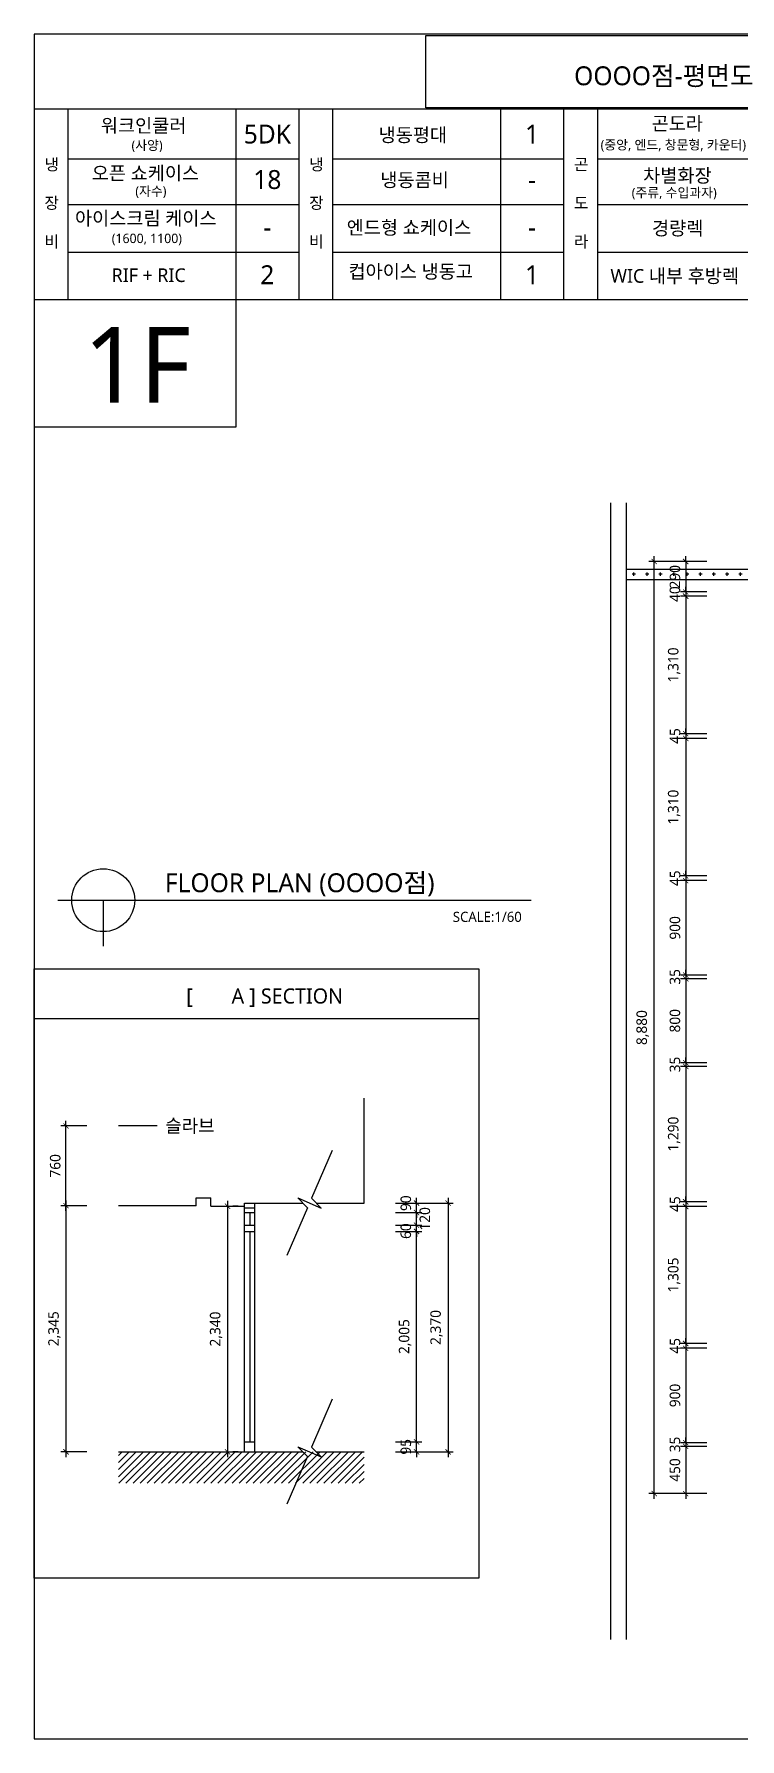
# Model space of a CAD drawing. Header units: millimetres. Extents: x 549809 to 574494, y -72589 to -46121.
# Drawn here: x 549809 to 556534, y -72589 to -56347 of the extents above; entities that cross this region are included whole.
import ezdxf
from ezdxf.enums import TextEntityAlignment as Align

# ---------------------------------------------------------------- set-up
doc = ezdxf.new("R2010")
doc.units = ezdxf.units.MM
for name, color, linetype in [('DIM', 7, 'Continuous'), ('HATCH', 6, 'Continuous'), ('layout', 2, 'Continuous'), ('OUT', 4, 'Continuous'), ('SHEET', 6, 'Continuous'), ('STL', 7, 'Continuous'), ('TXT', 7, 'Continuous'), ('WALL', 2, 'Continuous'), ('WIN', 4, 'Continuous'), ('목공', 3, 'Continuous')]:
    doc.layers.add(name, color=color, linetype=linetype)
doc.styles.get("Standard").update_dxf_attribs({"font": 'malgun.ttf'})
doc.styles.add('맑은고딕', font='malgun.ttf')
doc.dimstyles.new('DIM_기본(50)', dxfattribs={"dimscale": 50, "dimtxt": 2, "dimasz": 1, "dimexe": 1, "dimexo": 2, "dimgap": 1, "dimtad": 1, "dimtoh": 1, "dimdec": 0, "dimzin": 0, "dimdsep": 46, "dimlunit": 6, "dimtxsty": '맑은고딕', "dimblk": 'ARCHTICK', "dimcen": 1, "dimdle": 1, "dimclrd": 1, "dimclre": 1, "dimclrt": 7, "dimadec": 0, "dimazin": 0, "dimtfac": 1, "dimtdec": 0, "dimtix": 1, "dimtmove": 2, "dimatfit": 3, "dimldrblk": 'ARCHTICK', "dimfxl": 1, "dimtolj": 1, "dimtzin": 0, "dimlwd": -1, "dimlwe": -1, "dimarcsym": 0})

# ---------------------------------------------------------------- blocks, each defined once
blk = doc.blocks.new('도면FORM(50)_1')
at = {"layer": 'SHEET', "color": 7}
for p, q in [((235800, -84271), (215289, -84271)), ((227900, -84867), (215289, -84867)), ((215558, -84867), (215558, -86379)), ((216891, -84867), (216891, -86379)), ((217391, -84867), (217391, -86379)), ((217659, -84867), (217659, -86379)), ((218993, -84867), (218993, -86379)), ((218993, -84867), (218993, -86379)), ((219493, -84867), (219493, -86379)), ((219761, -84867), (219761, -86379)), ((215558, -85262), (217391, -85262)), ((217659, -85262), (219493, -85262)), ((219761, -85262), (220595, -85262)), ((219761, -85262), (221595, -85262)), ((215558, -85623), (217391, -85623)), ((217659, -85623), (219493, -85623)), ((219761, -85623), (220595, -85623)), ((219761, -85623), (221595, -85623)), ((215558, -86001), (217391, -86001)), ((217659, -86001), (219493, -86001)), ((219761, -86001), (220595, -86001)), ((219761, -86001), (221595, -86001)), ((215289, -86379), (232097, -86379)), ((216891, -86379), (216891, -87392)), ((216891, -87392), (215289, -87392))]:
    blk.add_line(p, q, dxfattribs=at)
at = {"layer": 'SHEET', "color": 7, "lineweight": 30}
for p, q in [((215289, -84271), (215289, -97806)), ((215289, -97806), (235800, -97806))]:
    blk.add_line(p, q, dxfattribs=at)
at = {"layer": 'SHEET', "color": 7}
blk.add_lwpolyline([(218399, -84283), (221084, -84283), (221084, -84855), (218399, -84855)], close=True, dxfattribs=at)
at = {"layer": 'SHEET', "color": 7, "style": '맑은고딕'}
for s, height, p in [('워크인쿨러', 108.3, (215819, -85051)), ('곤도라', 108.3, (220192, -85034)), ('냉동평대', 108.3, (218024, -85126)), ('(중앙, 엔드, 창문형, 카운터)', 75, (219787, -85187)), ('오픈 쇼케이스', 108.3, (215747, -85429)), ('냉동콤비', 108.3, (218038, -85483)), ('차별화장', 108.3, (220125, -85448)), ('(주류, 수입과자)', 75, (220034, -85567)), ('엔드형 쇼케이스', 108.3, (217771, -85861)), ('경량렉', 108.3, (220195, -85867)), ('RIF + RIC', 108.3, (215905, -86239)), ('컵아이스 냉동고', 108.3, (217785, -86210)), ('WIC 내부 후방렉', 108.3, (219865, -86245))]:
    blk.add_text(s, height=height, dxfattribs=at).set_placement(p)
at = {"layer": 'SHEET', "color": 7, "attachment_point": 1, "style": '맑은고딕'}
for s, width, insert, char_height in [('(사양)', 1711.86, (216063, -85116), 75), ('냉\\P\\P장\\P\\P비', 228.81, (215371, -85260), 91.7), ('냉\\P\\P장\\P\\P비', 228.81, (217473, -85260), 91.7), ('곤\\P\\P도\\P\\P라', 228.81, (219575, -85260), 91.7), ('(자수)', 1711.86, (216093, -85480), 75), ('아이스크림 케이스', 1711.86, (215614, -85679), 108.3), ('(1600, 1100)', 1711.86, (215906, -85855), 75)]:
    blk.add_mtext_dynamic_manual_height_columns(s, width=width, gutter_width=4168, heights=[0], dxfattribs=dict(at, insert=insert, char_height=char_height))
blk = doc.blocks.new('_ArchTick')
at = {"color": 0, "linetype": 'ByBlock', "const_width": 0.15}
blk.add_lwpolyline([(-0.5, -0.5), (0.5, 0.5)], dxfattribs=at)
blk = doc.blocks.new('*D86')
at = {"layer": 'Defpoints', "color": 0, "transparency": 16777216}
for p in [(556317, -61372), (556017, -61662), (556317, -61662)]:
    blk.add_point(p, dxfattribs=at)
at = {"layer": 'DIM', "color": 1, "transparency": 16777216}
for p, q in [((556217, -61372), (555967, -61372)), ((556017, -61372), (556017, -61322)), ((556017, -61372), (556017, -61662)), ((556217, -61662), (555967, -61662)), ((556017, -61662), (556017, -61712))]:
    blk.add_line(p, q, dxfattribs=at)
at = {"layer": 'DIM', "color": 1, "transparency": 16777216, "xscale": 50, "yscale": 50, "zscale": 50}
for p, rotation in [((556017, -61372), 270), ((556017, -61662), 90)]:
    blk.add_blockref('_ArchTick', p, dxfattribs=dict(at, rotation=rotation))
at = {"layer": 'DIM', "color": 7, "transparency": 16777216, "insert": (555915, -61517), "char_height": 100, "attachment_point": 5, "rotation": 90, "style": '맑은고딕'}
blk.add_mtext('\\A1;290', dxfattribs=at)
blk = doc.blocks.new('*D87')
at = {"layer": 'Defpoints', "color": 0, "transparency": 16777216}
for p in [(556017, -61702), (556317, -61662), (556317, -61702)]:
    blk.add_point(p, dxfattribs=at)
at = {"layer": 'DIM', "color": 1, "transparency": 16777216}
for p, q in [((556217, -61662), (555967, -61662)), ((556217, -61702), (555967, -61702)), ((556017, -61662), (556017, -61612)), ((556017, -61662), (556017, -61702)), ((556017, -61702), (556017, -61752))]:
    blk.add_line(p, q, dxfattribs=at)
at = {"layer": 'DIM', "color": 1, "transparency": 16777216, "xscale": 50, "yscale": 50, "zscale": 50}
for p, rotation in [((556017, -61662), 270), ((556017, -61702), 90)]:
    blk.add_blockref('_ArchTick', p, dxfattribs=dict(at, rotation=rotation))
at = {"layer": 'DIM', "color": 7, "transparency": 16777216, "insert": (555915, -61682), "char_height": 100, "attachment_point": 5, "rotation": 90, "style": '맑은고딕'}
blk.add_mtext('\\A1;40', dxfattribs=at)
blk = doc.blocks.new('*D88')
at = {"layer": 'Defpoints', "color": 0, "transparency": 16777216}
for p in [(556317, -61702), (556017, -63012), (556317, -63012)]:
    blk.add_point(p, dxfattribs=at)
at = {"layer": 'DIM', "color": 1, "transparency": 16777216}
for p, q in [((556217, -61702), (555967, -61702)), ((556017, -61652), (556017, -63062)), ((556217, -63012), (555967, -63012))]:
    blk.add_line(p, q, dxfattribs=at)
at = {"layer": 'DIM', "color": 1, "transparency": 16777216, "xscale": 50, "yscale": 50, "zscale": 50}
for p, rotation in [((556017, -61702), 90), ((556017, -63012), 270)]:
    blk.add_blockref('_ArchTick', p, dxfattribs=dict(at, rotation=rotation))
at = {"layer": 'DIM', "color": 7, "transparency": 16777216, "insert": (555907, -62357), "char_height": 100, "attachment_point": 5, "rotation": 90, "style": '맑은고딕'}
blk.add_mtext('\\A1;1,310', dxfattribs=at)
blk = doc.blocks.new('*D89')
at = {"layer": 'Defpoints', "color": 0, "transparency": 16777216}
for p in [(556317, -63012), (556017, -63057), (556317, -63057)]:
    blk.add_point(p, dxfattribs=at)
at = {"layer": 'DIM', "color": 1, "transparency": 16777216}
for p, q in [((556217, -63012), (555967, -63012)), ((556017, -63012), (556017, -62962)), ((556017, -63012), (556017, -63057)), ((556217, -63057), (555967, -63057)), ((556017, -63057), (556017, -63107))]:
    blk.add_line(p, q, dxfattribs=at)
at = {"layer": 'DIM', "color": 1, "transparency": 16777216, "xscale": 50, "yscale": 50, "zscale": 50}
for p, rotation in [((556017, -63012), 270), ((556017, -63057), 90)]:
    blk.add_blockref('_ArchTick', p, dxfattribs=dict(at, rotation=rotation))
at = {"layer": 'DIM', "color": 7, "transparency": 16777216, "insert": (555916, -63034), "char_height": 100, "attachment_point": 5, "rotation": 90, "style": '맑은고딕'}
blk.add_mtext('\\A1;45', dxfattribs=at)
blk = doc.blocks.new('*D90')
at = {"layer": 'Defpoints', "color": 0, "transparency": 16777216}
for p in [(556317, -63057), (556017, -64367), (556317, -64367)]:
    blk.add_point(p, dxfattribs=at)
at = {"layer": 'DIM', "color": 1, "transparency": 16777216}
for p, q in [((556017, -63007), (556017, -64417)), ((556217, -63057), (555967, -63057)), ((556217, -64367), (555967, -64367))]:
    blk.add_line(p, q, dxfattribs=at)
at = {"layer": 'DIM', "color": 1, "transparency": 16777216, "xscale": 50, "yscale": 50, "zscale": 50}
for p, rotation in [((556017, -63057), 90), ((556017, -64367), 270)]:
    blk.add_blockref('_ArchTick', p, dxfattribs=dict(at, rotation=rotation))
at = {"layer": 'DIM', "color": 7, "transparency": 16777216, "insert": (555907, -63712), "char_height": 100, "attachment_point": 5, "rotation": 90, "style": '맑은고딕'}
blk.add_mtext('\\A1;1,310', dxfattribs=at)
blk = doc.blocks.new('*D91')
at = {"layer": 'Defpoints', "color": 0, "transparency": 16777216}
for p in [(556017, -64412), (556317, -64367), (556317, -64412)]:
    blk.add_point(p, dxfattribs=at)
at = {"layer": 'DIM', "color": 1, "transparency": 16777216}
for p, q in [((556017, -64367), (556017, -64317)), ((556217, -64367), (555967, -64367)), ((556217, -64412), (555967, -64412)), ((556017, -64367), (556017, -64412)), ((556017, -64412), (556017, -64462))]:
    blk.add_line(p, q, dxfattribs=at)
at = {"layer": 'DIM', "color": 1, "transparency": 16777216, "xscale": 50, "yscale": 50, "zscale": 50}
for p, rotation in [((556017, -64367), 270), ((556017, -64412), 90)]:
    blk.add_blockref('_ArchTick', p, dxfattribs=dict(at, rotation=rotation))
at = {"layer": 'DIM', "color": 7, "transparency": 16777216, "insert": (555916, -64389), "char_height": 100, "attachment_point": 5, "rotation": 90, "style": '맑은고딕'}
blk.add_mtext('\\A1;45', dxfattribs=at)
blk = doc.blocks.new('*D92')
at = {"layer": 'Defpoints', "color": 0, "transparency": 16777216}
for p in [(556317, -64412), (556017, -65312), (556317, -65312)]:
    blk.add_point(p, dxfattribs=at)
at = {"layer": 'DIM', "color": 1, "transparency": 16777216}
for p, q in [((556217, -64412), (555967, -64412)), ((556017, -64362), (556017, -65362)), ((556217, -65312), (555967, -65312))]:
    blk.add_line(p, q, dxfattribs=at)
at = {"layer": 'DIM', "color": 1, "transparency": 16777216, "xscale": 50, "yscale": 50, "zscale": 50}
for p, rotation in [((556017, -64412), 90), ((556017, -65312), 270)]:
    blk.add_blockref('_ArchTick', p, dxfattribs=dict(at, rotation=rotation))
at = {"layer": 'DIM', "color": 7, "transparency": 16777216, "insert": (555915, -64862), "char_height": 100, "attachment_point": 5, "rotation": 90, "style": '맑은고딕'}
blk.add_mtext('\\A1;900', dxfattribs=at)
blk = doc.blocks.new('*D93')
at = {"layer": 'Defpoints', "color": 0, "transparency": 16777216}
for p in [(556017, -65347), (556317, -65312), (556317, -65347)]:
    blk.add_point(p, dxfattribs=at)
at = {"layer": 'DIM', "color": 1, "transparency": 16777216}
for p, q in [((556017, -65312), (556017, -65262)), ((556217, -65312), (555967, -65312)), ((556217, -65347), (555967, -65347)), ((556017, -65312), (556017, -65347)), ((556017, -65347), (556017, -65397))]:
    blk.add_line(p, q, dxfattribs=at)
at = {"layer": 'DIM', "color": 1, "transparency": 16777216, "xscale": 50, "yscale": 50, "zscale": 50}
for p, rotation in [((556017, -65312), 270), ((556017, -65347), 90)]:
    blk.add_blockref('_ArchTick', p, dxfattribs=dict(at, rotation=rotation))
at = {"layer": 'DIM', "color": 7, "transparency": 16777216, "insert": (555915, -65329), "char_height": 100, "attachment_point": 5, "rotation": 90, "style": '맑은고딕'}
blk.add_mtext('\\A1;35', dxfattribs=at)
blk = doc.blocks.new('*D94')
at = {"layer": 'Defpoints', "color": 0, "transparency": 16777216}
for p in [(556317, -65347), (556017, -66147), (556317, -66147)]:
    blk.add_point(p, dxfattribs=at)
at = {"layer": 'DIM', "color": 1, "transparency": 16777216}
for p, q in [((556217, -65347), (555967, -65347)), ((556017, -65297), (556017, -66197)), ((556217, -66147), (555967, -66147))]:
    blk.add_line(p, q, dxfattribs=at)
at = {"layer": 'DIM', "color": 1, "transparency": 16777216, "xscale": 50, "yscale": 50, "zscale": 50}
for p, rotation in [((556017, -65347), 90), ((556017, -66147), 270)]:
    blk.add_blockref('_ArchTick', p, dxfattribs=dict(at, rotation=rotation))
at = {"layer": 'DIM', "color": 7, "transparency": 16777216, "insert": (555915, -65747), "char_height": 100, "attachment_point": 5, "rotation": 90, "style": '맑은고딕'}
blk.add_mtext('\\A1;800', dxfattribs=at)
blk = doc.blocks.new('*D95')
at = {"layer": 'Defpoints', "color": 0, "transparency": 16777216}
for p in [(556017, -66182), (556317, -66147), (556317, -66182)]:
    blk.add_point(p, dxfattribs=at)
at = {"layer": 'DIM', "color": 1, "transparency": 16777216}
for p, q in [((556017, -66147), (556017, -66097)), ((556217, -66147), (555967, -66147)), ((556217, -66182), (555967, -66182)), ((556017, -66147), (556017, -66182)), ((556017, -66182), (556017, -66232))]:
    blk.add_line(p, q, dxfattribs=at)
at = {"layer": 'DIM', "color": 1, "transparency": 16777216, "xscale": 50, "yscale": 50, "zscale": 50}
for p, rotation in [((556017, -66147), 270), ((556017, -66182), 90)]:
    blk.add_blockref('_ArchTick', p, dxfattribs=dict(at, rotation=rotation))
at = {"layer": 'DIM', "color": 7, "transparency": 16777216, "insert": (555915, -66164), "char_height": 100, "attachment_point": 5, "rotation": 90, "style": '맑은고딕'}
blk.add_mtext('\\A1;35', dxfattribs=at)
blk = doc.blocks.new('*D96')
at = {"layer": 'Defpoints', "color": 0, "transparency": 16777216}
for p in [(556317, -66182), (556017, -67472), (556317, -67472)]:
    blk.add_point(p, dxfattribs=at)
at = {"layer": 'DIM', "color": 1, "transparency": 16777216}
for p, q in [((556217, -66182), (555967, -66182)), ((556017, -66132), (556017, -67522)), ((556217, -67472), (555967, -67472))]:
    blk.add_line(p, q, dxfattribs=at)
at = {"layer": 'DIM', "color": 1, "transparency": 16777216, "xscale": 50, "yscale": 50, "zscale": 50}
for p, rotation in [((556017, -66182), 90), ((556017, -67472), 270)]:
    blk.add_blockref('_ArchTick', p, dxfattribs=dict(at, rotation=rotation))
at = {"layer": 'DIM', "color": 7, "transparency": 16777216, "insert": (555907, -66827), "char_height": 100, "attachment_point": 5, "rotation": 90, "style": '맑은고딕'}
blk.add_mtext('\\A1;1,290', dxfattribs=at)
blk = doc.blocks.new('*D97')
at = {"layer": 'Defpoints', "color": 0, "transparency": 16777216}
for p in [(556017, -67517), (556317, -67472), (556317, -67517)]:
    blk.add_point(p, dxfattribs=at)
at = {"layer": 'DIM', "color": 1, "transparency": 16777216}
for p, q in [((556217, -67472), (555967, -67472)), ((556217, -67517), (555967, -67517)), ((556017, -67472), (556017, -67422)), ((556017, -67472), (556017, -67517)), ((556017, -67517), (556017, -67567))]:
    blk.add_line(p, q, dxfattribs=at)
at = {"layer": 'DIM', "color": 1, "transparency": 16777216, "xscale": 50, "yscale": 50, "zscale": 50}
for p, rotation in [((556017, -67472), 270), ((556017, -67517), 90)]:
    blk.add_blockref('_ArchTick', p, dxfattribs=dict(at, rotation=rotation))
at = {"layer": 'DIM', "color": 7, "transparency": 16777216, "insert": (555916, -67494), "char_height": 100, "attachment_point": 5, "rotation": 90, "style": '맑은고딕'}
blk.add_mtext('\\A1;45', dxfattribs=at)
blk = doc.blocks.new('*D98')
at = {"layer": 'Defpoints', "color": 0, "transparency": 16777216}
for p in [(556317, -67517), (556017, -68822), (556317, -68822)]:
    blk.add_point(p, dxfattribs=at)
at = {"layer": 'DIM', "color": 1, "transparency": 16777216}
for p, q in [((556217, -67517), (555967, -67517)), ((556017, -67467), (556017, -68872)), ((556217, -68822), (555967, -68822))]:
    blk.add_line(p, q, dxfattribs=at)
at = {"layer": 'DIM', "color": 1, "transparency": 16777216, "xscale": 50, "yscale": 50, "zscale": 50}
for p, rotation in [((556017, -67517), 90), ((556017, -68822), 270)]:
    blk.add_blockref('_ArchTick', p, dxfattribs=dict(at, rotation=rotation))
at = {"layer": 'DIM', "color": 7, "transparency": 16777216, "insert": (555907, -68169), "char_height": 100, "attachment_point": 5, "rotation": 90, "style": '맑은고딕'}
blk.add_mtext('\\A1;1,305', dxfattribs=at)
blk = doc.blocks.new('*D99')
at = {"layer": 'Defpoints', "color": 0, "transparency": 16777216}
for p in [(556317, -68822), (556017, -68867), (556317, -68867)]:
    blk.add_point(p, dxfattribs=at)
at = {"layer": 'DIM', "color": 1, "transparency": 16777216}
for p, q in [((556217, -68822), (555967, -68822)), ((556017, -68822), (556017, -68772)), ((556017, -68822), (556017, -68867)), ((556217, -68867), (555967, -68867)), ((556017, -68867), (556017, -68917))]:
    blk.add_line(p, q, dxfattribs=at)
at = {"layer": 'DIM', "color": 1, "transparency": 16777216, "xscale": 50, "yscale": 50, "zscale": 50}
for p, rotation in [((556017, -68822), 270), ((556017, -68867), 90)]:
    blk.add_blockref('_ArchTick', p, dxfattribs=dict(at, rotation=rotation))
at = {"layer": 'DIM', "color": 7, "transparency": 16777216, "insert": (555916, -68844), "char_height": 100, "attachment_point": 5, "rotation": 90, "style": '맑은고딕'}
blk.add_mtext('\\A1;45', dxfattribs=at)
blk = doc.blocks.new('*D100')
at = {"layer": 'Defpoints', "color": 0, "transparency": 16777216}
for p in [(556317, -68867), (556017, -69767), (556317, -69767)]:
    blk.add_point(p, dxfattribs=at)
at = {"layer": 'DIM', "color": 1, "transparency": 16777216}
for p, q in [((556017, -68817), (556017, -69817)), ((556217, -68867), (555967, -68867)), ((556217, -69767), (555967, -69767))]:
    blk.add_line(p, q, dxfattribs=at)
at = {"layer": 'DIM', "color": 1, "transparency": 16777216, "xscale": 50, "yscale": 50, "zscale": 50}
for p, rotation in [((556017, -68867), 90), ((556017, -69767), 270)]:
    blk.add_blockref('_ArchTick', p, dxfattribs=dict(at, rotation=rotation))
at = {"layer": 'DIM', "color": 7, "transparency": 16777216, "insert": (555915, -69317), "char_height": 100, "attachment_point": 5, "rotation": 90, "style": '맑은고딕'}
blk.add_mtext('\\A1;900', dxfattribs=at)
blk = doc.blocks.new('*D101')
at = {"layer": 'Defpoints', "color": 0, "transparency": 16777216}
for p in [(556017, -69802), (556317, -69767), (556317, -69802)]:
    blk.add_point(p, dxfattribs=at)
at = {"layer": 'DIM', "color": 1, "transparency": 16777216}
for p, q in [((556217, -69767), (555967, -69767)), ((556217, -69802), (555967, -69802)), ((556017, -69767), (556017, -69717)), ((556017, -69767), (556017, -69802)), ((556017, -69802), (556017, -69852))]:
    blk.add_line(p, q, dxfattribs=at)
at = {"layer": 'DIM', "color": 1, "transparency": 16777216, "xscale": 50, "yscale": 50, "zscale": 50}
for p, rotation in [((556017, -69767), 270), ((556017, -69802), 90)]:
    blk.add_blockref('_ArchTick', p, dxfattribs=dict(at, rotation=rotation))
at = {"layer": 'DIM', "color": 7, "transparency": 16777216, "insert": (555915, -69784), "char_height": 100, "attachment_point": 5, "rotation": 90, "style": '맑은고딕'}
blk.add_mtext('\\A1;35', dxfattribs=at)
blk = doc.blocks.new('*D102')
at = {"layer": 'Defpoints', "color": 0, "transparency": 16777216}
for p in [(556317, -69802), (556017, -70252), (556317, -70252)]:
    blk.add_point(p, dxfattribs=at)
at = {"layer": 'DIM', "color": 1, "transparency": 16777216}
for p, q in [((556217, -69802), (555967, -69802)), ((556017, -69752), (556017, -70302)), ((556217, -70252), (555967, -70252))]:
    blk.add_line(p, q, dxfattribs=at)
at = {"layer": 'DIM', "color": 1, "transparency": 16777216, "xscale": 50, "yscale": 50, "zscale": 50}
for p, rotation in [((556017, -69802), 90), ((556017, -70252), 270)]:
    blk.add_blockref('_ArchTick', p, dxfattribs=dict(at, rotation=rotation))
at = {"layer": 'DIM', "color": 7, "transparency": 16777216, "insert": (555915, -70027), "char_height": 100, "attachment_point": 5, "rotation": 90, "style": '맑은고딕'}
blk.add_mtext('\\A1;450', dxfattribs=at)
blk = doc.blocks.new('*D103')
at = {"layer": 'Defpoints', "color": 0, "transparency": 16777216}
for p in [(555717, -61372), (556317, -61372), (556317, -70252)]:
    blk.add_point(p, dxfattribs=at)
at = {"layer": 'DIM', "color": 1, "transparency": 16777216}
for p, q in [((556217, -61372), (555667, -61372)), ((555717, -70302), (555717, -61322)), ((556217, -70252), (555667, -70252))]:
    blk.add_line(p, q, dxfattribs=at)
at = {"layer": 'DIM', "color": 1, "transparency": 16777216, "xscale": 50, "yscale": 50, "zscale": 50}
for p, rotation in [((555717, -61372), 90), ((555717, -70252), 270)]:
    blk.add_blockref('_ArchTick', p, dxfattribs=dict(at, rotation=rotation))
at = {"layer": 'DIM', "color": 7, "transparency": 16777216, "insert": (555607, -65812), "char_height": 100, "attachment_point": 5, "rotation": 90, "style": '맑은고딕'}
blk.add_mtext('\\A1;8,880', dxfattribs=at)
blk = doc.blocks.new('*D6')
at = {"layer": 'Defpoints', "color": 0, "transparency": 16777216}
for p in [(522800, -77317), (522500, -79662), (522800, -79662)]:
    blk.add_point(p, dxfattribs=at)
at = {"layer": 'DIM', "color": 1, "transparency": 16777216}
for p, q in [((522500, -77267), (522500, -79712)), ((522700, -77317), (522450, -77317)), ((522700, -79662), (522450, -79662))]:
    blk.add_line(p, q, dxfattribs=at)
at = {"layer": 'DIM', "color": 1, "transparency": 16777216, "xscale": 50, "yscale": 50, "zscale": 50}
for p, rotation in [((522500, -77317), 90), ((522500, -79662), 270)]:
    blk.add_blockref('_ArchTick', p, dxfattribs=dict(at, rotation=rotation))
at = {"layer": 'DIM', "color": 7, "transparency": 16777216, "insert": (522390, -78489), "char_height": 100, "attachment_point": 5, "rotation": 90, "style": '맑은고딕'}
blk.add_mtext('\\A1;2,345', dxfattribs=at)
blk = doc.blocks.new('*D7')
at = {"layer": 'Defpoints', "color": 0, "transparency": 16777216}
for p in [(525540, -77292), (525540, -79662), (526140, -79662)]:
    blk.add_point(p, dxfattribs=at)
at = {"layer": 'DIM', "color": 1, "transparency": 16777216}
for p, q in [((525640, -77292), (526190, -77292)), ((526140, -77242), (526140, -79712)), ((525640, -79662), (526190, -79662))]:
    blk.add_line(p, q, dxfattribs=at)
at = {"layer": 'DIM', "color": 1, "transparency": 16777216, "xscale": 50, "yscale": 50, "zscale": 50}
for p, rotation in [((526140, -77292), 90), ((526140, -79662), 270)]:
    blk.add_blockref('_ArchTick', p, dxfattribs=dict(at, rotation=rotation))
at = {"layer": 'DIM', "color": 7, "transparency": 16777216, "insert": (526030, -78477), "char_height": 100, "attachment_point": 5, "rotation": 90, "style": '맑은고딕'}
blk.add_mtext('\\A1;2,370', dxfattribs=at)
blk = doc.blocks.new('*D8')
at = {"layer": 'Defpoints', "color": 0, "transparency": 16777216}
for p in [(525540, -79567), (525840, -79567), (525540, -79662)]:
    blk.add_point(p, dxfattribs=at)
at = {"layer": 'DIM', "color": 1, "transparency": 16777216}
for p, q in [((525640, -79567), (525890, -79567)), ((525840, -79567), (525840, -79517)), ((525840, -79662), (525840, -79567)), ((525640, -79662), (525890, -79662)), ((525840, -79662), (525840, -79712))]:
    blk.add_line(p, q, dxfattribs=at)
at = {"layer": 'DIM', "color": 1, "transparency": 16777216, "xscale": 50, "yscale": 50, "zscale": 50}
for p, rotation in [((525840, -79567), 270), ((525840, -79662), 90)]:
    blk.add_blockref('_ArchTick', p, dxfattribs=dict(at, rotation=rotation))
at = {"layer": 'DIM', "color": 7, "transparency": 16777216, "insert": (525738, -79614), "char_height": 100, "attachment_point": 5, "rotation": 90, "style": '맑은고딕'}
blk.add_mtext('\\A1;95', dxfattribs=at)
blk = doc.blocks.new('*D9')
at = {"layer": 'Defpoints', "color": 0, "transparency": 16777216}
for p in [(525540, -77562), (525840, -77562), (525540, -79567)]:
    blk.add_point(p, dxfattribs=at)
at = {"layer": 'DIM', "color": 1, "transparency": 16777216}
for p, q in [((525640, -77562), (525890, -77562)), ((525840, -79617), (525840, -77512)), ((525640, -79567), (525890, -79567))]:
    blk.add_line(p, q, dxfattribs=at)
at = {"layer": 'DIM', "color": 1, "transparency": 16777216, "xscale": 50, "yscale": 50, "zscale": 50}
for p, rotation in [((525840, -77562), 90), ((525840, -79567), 270)]:
    blk.add_blockref('_ArchTick', p, dxfattribs=dict(at, rotation=rotation))
at = {"layer": 'DIM', "color": 7, "transparency": 16777216, "insert": (525730, -78564), "char_height": 100, "attachment_point": 5, "rotation": 90, "style": '맑은고딕'}
blk.add_mtext('\\A1;2,005', dxfattribs=at)
blk = doc.blocks.new('*D10')
at = {"layer": 'Defpoints', "color": 0, "transparency": 16777216}
for p in [(525540, -77502), (525540, -77562), (525840, -77502)]:
    blk.add_point(p, dxfattribs=at)
at = {"layer": 'DIM', "color": 1, "transparency": 16777216}
for p, q in [((525840, -77502), (525840, -77452)), ((525640, -77502), (525890, -77502)), ((525640, -77562), (525890, -77562)), ((525840, -77562), (525840, -77502)), ((525840, -77562), (525840, -77612))]:
    blk.add_line(p, q, dxfattribs=at)
at = {"layer": 'DIM', "color": 1, "transparency": 16777216, "xscale": 50, "yscale": 50, "zscale": 50}
for p, rotation in [((525840, -77502), 270), ((525840, -77562), 90)]:
    blk.add_blockref('_ArchTick', p, dxfattribs=dict(at, rotation=rotation))
at = {"layer": 'DIM', "color": 7, "transparency": 16777216, "insert": (525738, -77559), "char_height": 100, "attachment_point": 5, "rotation": 90, "style": '맑은고딕'}
blk.add_mtext('\\A1;60', dxfattribs=at)
blk = doc.blocks.new('*D11')
at = {"layer": 'Defpoints', "color": 0, "transparency": 16777216}
for p in [(525540, -77382), (525840, -77382), (525540, -77502)]:
    blk.add_point(p, dxfattribs=at)
at = {"layer": 'DIM', "color": 1, "transparency": 16777216}
for p, q in [((525640, -77382), (525890, -77382)), ((525840, -77552), (525840, -77332)), ((525640, -77502), (525890, -77502))]:
    blk.add_line(p, q, dxfattribs=at)
at = {"layer": 'DIM', "color": 1, "transparency": 16777216, "xscale": 50, "yscale": 50, "zscale": 50}
for p, rotation in [((525840, -77382), 90), ((525840, -77502), 270)]:
    blk.add_blockref('_ArchTick', p, dxfattribs=dict(at, rotation=rotation))
at = {"layer": 'DIM', "color": 7, "transparency": 16777216, "insert": (525919, -77442), "char_height": 100, "attachment_point": 5, "rotation": 90, "style": '맑은고딕'}
blk.add_mtext('\\A1;120', dxfattribs=at)
blk = doc.blocks.new('*D12')
at = {"layer": 'Defpoints', "color": 0, "transparency": 16777216}
for p in [(525540, -77292), (525840, -77292), (525540, -77382)]:
    blk.add_point(p, dxfattribs=at)
at = {"layer": 'DIM', "color": 1, "transparency": 16777216}
for p, q in [((525640, -77292), (525890, -77292)), ((525840, -77292), (525840, -77242)), ((525840, -77382), (525840, -77292)), ((525640, -77382), (525890, -77382)), ((525840, -77382), (525840, -77432))]:
    blk.add_line(p, q, dxfattribs=at)
at = {"layer": 'DIM', "color": 1, "transparency": 16777216, "xscale": 50, "yscale": 50, "zscale": 50}
for p, rotation in [((525840, -77292), 270), ((525840, -77382), 90)]:
    blk.add_blockref('_ArchTick', p, dxfattribs=dict(at, rotation=rotation))
at = {"layer": 'DIM', "color": 7, "transparency": 16777216, "insert": (525738, -77293), "char_height": 100, "attachment_point": 5, "rotation": 90, "style": '맑은고딕'}
blk.add_mtext('\\A1;90', dxfattribs=at)
blk = doc.blocks.new('*D13')
at = {"layer": 'Defpoints', "color": 0, "transparency": 16777216}
for p in [(524040, -77322), (524040, -79662), (524040, -79662)]:
    blk.add_point(p, dxfattribs=at)
at = {"layer": 'DIM', "color": 1, "transparency": 16777216}
for p, q in [((524040, -77272), (524040, -79712)), ((524140, -77322), (524090, -77322)), ((524140, -79662), (524090, -79662))]:
    blk.add_line(p, q, dxfattribs=at)
at = {"layer": 'DIM', "color": 1, "transparency": 16777216, "xscale": 50, "yscale": 50, "zscale": 50}
for p, rotation in [((524040, -77322), 90), ((524040, -79662), 270)]:
    blk.add_blockref('_ArchTick', p, dxfattribs=dict(at, rotation=rotation))
at = {"layer": 'DIM', "color": 7, "transparency": 16777216, "insert": (523930, -78492), "char_height": 100, "attachment_point": 5, "rotation": 90, "style": '맑은고딕'}
blk.add_mtext('\\A1;2,340', dxfattribs=at)
blk = doc.blocks.new('*D14')
at = {"layer": 'Defpoints', "color": 0, "transparency": 16777216}
for p in [(522500, -76557), (522800, -76557), (522800, -77317)]:
    blk.add_point(p, dxfattribs=at)
at = {"layer": 'DIM', "color": 1, "transparency": 16777216}
for p, q in [((522700, -76557), (522450, -76557)), ((522500, -77367), (522500, -76507)), ((522700, -77317), (522450, -77317))]:
    blk.add_line(p, q, dxfattribs=at)
at = {"layer": 'DIM', "color": 1, "transparency": 16777216, "xscale": 50, "yscale": 50, "zscale": 50}
for p, rotation in [((522500, -76557), 90), ((522500, -77317), 270)]:
    blk.add_blockref('_ArchTick', p, dxfattribs=dict(at, rotation=rotation))
at = {"layer": 'DIM', "color": 7, "transparency": 16777216, "insert": (522398, -76937), "char_height": 100, "attachment_point": 5, "rotation": 90, "style": '맑은고딕'}
blk.add_mtext('\\A1;760', dxfattribs=at)
blk = doc.blocks.new('AAAAAAAAAAAAAAAAASEC')
at = {"layer": 'HATCH'}
h = blk.add_hatch(dxfattribs=at)
h.set_pattern_fill('ANSI31', color=8, scale=15)
h.set_pattern_definition([(45, (-8487.114, 18195.7), (-33.6759605, 33.6759605), [])])
h.paths.add_polyline_path([(525340, -79661.5), (523000, -79661.5), (523000, -79961.5), (525340, -79961.5)])
at = {"layer": 'OUT'}
for p, q in [((525036.3, -76791.5), (524839.5, -77246.5)), ((524800.5, -77336.5), (524707.6, -77242.9)), ((524707.6, -77242.9), (524932.4, -77340.1)), ((524932.4, -77340.1), (524839.5, -77246.5)), ((524800.5, -77336.5), (524603.7, -77791.5)), ((525036.3, -79161.5), (524839.5, -79616.5)), ((524800.5, -79706.5), (524603.7, -80161.5)), ((524800.5, -79706.5), (524707.6, -79612.9)), ((524707.6, -79612.9), (524932.4, -79710.1)), ((524932.4, -79710.1), (524839.5, -79616.5))]:
    blk.add_line(p, q, dxfattribs=at)
at = {"layer": 'SHEET', "color": 7}
blk.add_line((522196.2, -75534.6), (526432, -75534.6), dxfattribs=at)
blk.add_lwpolyline([(522196.2, -75060.4), (526432, -75060.4), (526432, -80866.7), (522196.2, -80866.7)], close=True, dxfattribs=at)
at = {"layer": 'STL'}
for p, q in [((523740, -77241.5), (523880, -77241.5)), ((523740, -77316.5), (523740, -77241.5))]:
    blk.add_line(p, q, dxfattribs=at)
at = {"layer": 'WALL'}
for p, q in [((525340, -77291.5), (525340, -76291.5)), ((523370, -76556.5), (523000, -76556.5)), ((523880, -77321.5), (523880, -77241.5)), ((524200, -77291.5), (524300, -77291.5)), ((524300, -77291.5), (524755.9, -77291.5)), ((524884.1, -77291.5), (525340, -77291.5)), ((523880, -77321.5), (524200, -77321.5)), ((523000, -79661.5), (524755.9, -79661.5)), ((524884.1, -79661.5), (525340, -79661.5))]:
    blk.add_line(p, q, dxfattribs=at)
at = {"layer": 'WIN'}
for p, q in [((524200, -79661.5), (524200, -77291.5)), ((524300, -79661.5), (524300, -77291.5)), ((524200, -77336.5), (524300, -77336.5)), ((524200, -77381.5), (524300, -77381.5)), ((524250, -77381.5), (524250, -77501.5)), ((524200, -77501.5), (524300, -77501.5)), ((524200, -77561.5), (524300, -77561.5)), ((524250, -77561.5), (524250, -79566.5)), ((524200, -79566.5), (524300, -79566.5))]:
    blk.add_line(p, q, dxfattribs=at)
at = {"layer": '목공'}
blk.add_line((523740, -77316.5), (523000, -77316.5), dxfattribs=at)
at = {"layer": 'SHEET', "color": 7, "insert": (523501.6, -75246.8), "char_height": 144, "width": 6572.88, "attachment_point": 1, "style": '맑은고딕'}
blk.add_mtext('\\pxi-1,l2,t4;[^IA ] SECTION', dxfattribs=at)
at = {"layer": 'TXT', "ltscale": 0.5}
blk.add_text('슬라브', height=125, dxfattribs=at).set_placement((523445.9, -76618.8))
at = {"layer": 'DIM'}
for base, p1, p2, picture, middle in [((522500, -76556.5), (522800, -77316.5), (522800, -76556.5), '*D14', (522398.3, -76936.5)), ((522500, -79661.5), (522800, -77316.5), (522800, -79661.5), '*D6', (522389.9, -78489)), ((524040, -79661.5), (524040, -77321.5), (524040, -79661.5), '*D13', (523929.9, -78491.5)), ((526140, -79661.5), (525540, -77291.5), (525540, -79661.5), '*D7', (526029.9, -78476.5)), ((525840, -77561.5), (525540, -79566.5), (525540, -77561.5), '*D9', (525729.9, -78564)), ((525840, -79566.5), (525540, -79661.5), (525540, -79566.5), '*D8', (525738.3, -79614))]:
    dim = blk.add_linear_dim(base=base, p1=p1, p2=p2, angle=90, dimstyle='DIM_기본(50)', dxfattribs=at)
    dim.commit()
    dim.dimension.update_dxf_attribs({"geometry": picture, "text_midpoint": middle})
for base, p1, p2, picture, middle in [((525840, -77291.5), (525540, -77381.5), (525540, -77291.5), '*D12', (525738.3, -77293.5)), ((525840, -77381.5), (525540, -77501.5), (525540, -77381.5), '*D11', (525919.3, -77441.5)), ((525840, -77501.5), (525540, -77561.5), (525540, -77501.5), '*D10', (525738.3, -77559.4))]:
    dim = blk.add_linear_dim(base=base, p1=p1, p2=p2, angle=90, dimstyle='DIM_기본(50)', dxfattribs=at)
    dim.commit()
    dim.dimension.update_dxf_attribs({"geometry": picture, "text_midpoint": middle, "dimtype": 128})

msp = doc.modelspace()

# ---------------------------------------------------------------- hatches: boundary and pattern name
at = {"layer": 'HATCH'}
h = msp.add_hatch(dxfattribs=at)
h.set_pattern_fill('CROSS', color=4, scale=10, angle=90)
h.set_pattern_definition([(90, (490818.035, -604750.56), (-63.5, 63.5), [31.75, -95.25]), (180, (490833.91, -604734.684), (-63.5, -63.5), [31.75, -95.25])])
h.paths.add_polyline_path([(555450.4, -61446.9), (555450.4, -61546.9), (556990.4, -61546.9), (556990.4, -61446.9)])

# ---------------------------------------------------------------- linework, layer by layer
at = {"layer": 'OUT', "color": 1}
for p, q in [((555300.4, -60811.9), (555300.4, -71641.9)), ((555450.4, -60811.9), (555450.4, -71641.9))]:
    msp.add_line(p, q, dxfattribs=at)
at = {"layer": 'SHEET', "color": 3}
for p, q in [((550037.1, -64598.4), (554544.2, -64598.4)), ((550468.6, -64598.4), (550468.6, -65034.9))]:
    msp.add_line(p, q, dxfattribs=at)
msp.add_circle((550468.6, -64598.4), 299.6, dxfattribs=at)
at = {"layer": 'STL'}
for p, q in [((556990.4, -61446.9), (555450.4, -61446.9)), ((556990.4, -61546.9), (555450.4, -61546.9))]:
    msp.add_line(p, q, dxfattribs=at)

# ---------------------------------------------------------------- block references
at = {"layer": 'layout', "color": 3, "xscale": 1.199999999995198, "yscale": 1.199999999995198, "zscale": 1.199999999995198}
msp.add_blockref('도면FORM(50)_1', (291462.4, 44778), dxfattribs=at)
at = {"layer": 'WALL'}
msp.add_blockref('AAAAAAAAAAAAAAAAASEC', (27613.3, 9807.9), dxfattribs=at)

# ---------------------------------------------------------------- texts
at = {"layer": 'SHEET', "color": 7, "style": '맑은고딕'}
msp.add_text('OOOO점-평면도', height=180, dxfattribs=at).set_placement((556665.7, -56834.3), align=Align.RIGHT)
for s, p in [('5DK', (552031.6, -57299.4)), ('1', (554553.8, -57299.4)), ('18', (552031.6, -57732.4)), ('-', (554553.8, -57732.4)), ('-', (552031.6, -58185.9)), ('-', (554553.8, -58185.9)), ('2', (552031.6, -58639.4)), ('1', (554553.8, -58639.4))]:
    msp.add_text(s, height=180, dxfattribs=at).set_placement(p, align=Align.MIDDLE_CENTER)
for s, height, p in [('1F', 720, (550280.7, -59857.7)), ('FLOOR PLAN (OOOO점)', 180, (551054.5, -64522.2)), ('SCALE:1/60', 96, (553798.6, -64805))]:
    msp.add_text(s, height=height, dxfattribs=at).set_placement(p)

# ---------------------------------------------------------------- dimensions: what is measured, and where the dimension line sits
at = {"layer": 'DIM'}
for base, p1, p2, picture, middle in [((555717, -61371.9), (556317, -70251.9), (556317, -61371.9), '*D103', (555607, -65811.9)), ((556017, -61661.9), (556317, -61371.9), (556317, -61661.9), '*D86', (555915.4, -61516.9)), ((556017, -63011.9), (556317, -61701.9), (556317, -63011.9), '*D88', (555906.7, -62356.9)), ((556017, -61701.9), (556317, -61661.9), (556317, -61701.9), '*D87', (555915.4, -61681.9)), ((556017, -64366.9), (556317, -63056.9), (556317, -64366.9), '*D90', (555906.7, -63711.9)), ((556017, -63056.9), (556317, -63011.9), (556317, -63056.9), '*D89', (555916.2, -63034.4)), ((556017, -64411.9), (556317, -64366.9), (556317, -64411.9), '*D91', (555916.2, -64389.4)), ((556017, -65311.9), (556317, -64411.9), (556317, -65311.9), '*D92', (555915.4, -64861.9)), ((556017, -65346.9), (556317, -65311.9), (556317, -65346.9), '*D93', (555915.4, -65329.4)), ((556017, -66146.9), (556317, -65346.9), (556317, -66146.9), '*D94', (555915.4, -65746.9)), ((556017, -66181.9), (556317, -66146.9), (556317, -66181.9), '*D95', (555915.4, -66164.4)), ((556017, -67471.9), (556317, -66181.9), (556317, -67471.9), '*D96', (555906.7, -66826.9)), ((556017, -68821.9), (556317, -67516.9), (556317, -68821.9), '*D98', (555906.7, -68169.4)), ((556017, -67516.9), (556317, -67471.9), (556317, -67516.9), '*D97', (555916.2, -67494.4)), ((556017, -69766.9), (556317, -68866.9), (556317, -69766.9), '*D100', (555915.4, -69316.9)), ((556017, -68866.9), (556317, -68821.9), (556317, -68866.9), '*D99', (555916.2, -68844.4)), ((556017, -69801.9), (556317, -69766.9), (556317, -69801.9), '*D101', (555915.4, -69784.4)), ((556017, -70251.9), (556317, -69801.9), (556317, -70251.9), '*D102', (555915.4, -70026.9))]:
    dim = msp.add_linear_dim(base=base, p1=p1, p2=p2, angle=90, dimstyle='DIM_기본(50)', dxfattribs=at)
    dim.commit()
    dim.dimension.update_dxf_attribs({"geometry": picture, "text_midpoint": middle})

doc.saveas('drawing.dxf')
